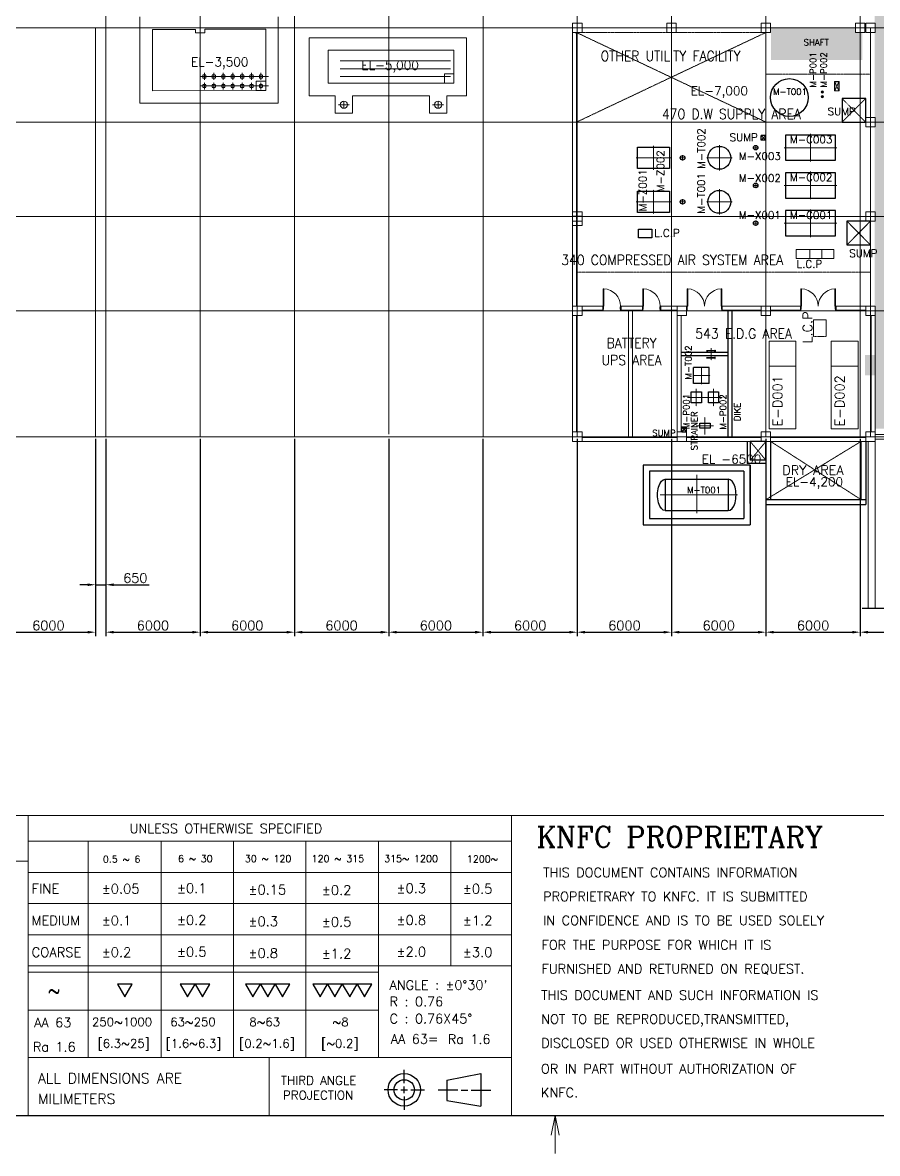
# Model space of a CAD drawing. Extents: x -59767 to 1106559, y -1290 to 1129522.
# Drawn here: x 56917 to 111300, y 435 to 72322 of the extents above; entities that cross this region are included whole.
import ezdxf
from ezdxf.enums import TextEntityAlignment as Align

# ---------------------------------------------------------------- set-up
doc = ezdxf.new("R2010")
doc.units = 0
for name, pattern in [('CENTER', [2, 1.25, -0.25, 0.25, -0.25]), ('HIDDEN', [0.375, 0.25, -0.125]), ('PHANTOMX2', [5, 2.5, -0.5, 0.5, -0.5, 0.5, -0.5])]:
    doc.linetypes.add(name, pattern=pattern)
doc.layers.get('0').update_dxf_attribs({"linetype": 'CONTINUOUS', "lineweight": 9})
doc.layers.get('Defpoints').update_dxf_attribs({"linetype": 'CONTINUOUS', "lineweight": 9})
for name, color, linetype in [('1', 2, 'CONTINUOUS'), ('15', 1, 'CONTINUOUS'), ('CONC', 2, 'CONTINUOUS'), ('CY', 4, 'CONTINUOUS'), ('DIM', 7, 'CONTINUOUS'), ('EQUIP', 6, 'CONTINUOUS'), ('HATCH', 6, 'CONTINUOUS'), ('M', 6, 'CONTINUOUS'), ('Y', 2, 'CONTINUOUS')]:
    doc.layers.add(name, color=color, linetype=linetype)
for name, color, linetype, lineweight in [('4', 4, 'CONTINUOUS', 5), ('CENTER', 1, 'CENTER', 9), ('COLUMN', 2, 'CONTINUOUS', 9), ('TEXT', 3, 'CONTINUOUS', 9), ('TOILET', 4, 'CONTINUOUS', 9), ('WALL', 7, 'CONTINUOUS', 9), ('WALL_200', 3, 'CONTINUOUS', 9), ('WALL_300', 7, 'CONTINUOUS', 9), ('중간선', 5, 'CONTINUOUS', 9), ('중심선', 1, 'CENTER', 9), ('치수선', 6, 'CONTINUOUS', 9)]:
    doc.layers.add(name, color=color, linetype=linetype, lineweight=lineweight)
doc.styles.add('ROMANC', font='romanc.shx', dxfattribs={"bigfont": 'whtgtxt.shx'})
doc.styles.add('ROMANS', font='romans.shx', dxfattribs={"bigfont": 'whgtxt.shx'})
doc.styles.get("Standard").update_dxf_attribs({"font": 'romans.shx', "bigfont": 'whtgtxt.shx'})
doc.dimstyles.new('ISO-25', dxfattribs={"dimscale": 200, "dimtxt": 3, "dimasz": 2.5, "dimexe": 1.25, "dimexo": 0.625, "dimtad": 1, "dimdec": 0, "dimdsep": 46, "dimtxsty": 'Standard', "dimcen": 2.5, "dimadec": 0, "dimazin": 0, "dimtp": 0.1, "dimtm": 0.1, "dimtfac": 0.6, "dimtdec": 0, "dimtmove": 0, "dimatfit": 3, "dimfxl": 1, "dimtvp": 1, "dimtolj": 1, "dimarcsym": 0})

# ---------------------------------------------------------------- blocks, each defined once
blk = doc.blocks.new('*D193')
at = {"layer": 'Defpoints', "color": 0}
for p in [(55558, 45997), (61558, 45997), (61558, 33569)]:
    blk.add_point(p, dxfattribs=at)
at = {"layer": '치수선', "color": 0, "lineweight": -2}
for p, q in [((55558, 45872), (55558, 33319)), ((61558, 45872), (61558, 33319)), ((56058, 33569), (61058, 33569))]:
    blk.add_line(p, q, dxfattribs=at)
at = {"layer": '치수선', "color": 0}
for points in [[(56058, 33653), (56058, 33486), (55558, 33569)], [(61058, 33486), (61058, 33653), (61558, 33569)]]:
    blk.add_solid(points, dxfattribs=at)
at = {"layer": '치수선', "color": 0, "insert": (58558, 33994), "char_height": 600, "attachment_point": 5}
blk.add_mtext('\\A1;6000', dxfattribs=at)
blk = doc.blocks.new('*D194')
at = {"layer": 'Defpoints', "color": 0}
for p in [(62208, 45997), (68208, 45997), (68208, 33569)]:
    blk.add_point(p, dxfattribs=at)
at = {"layer": '치수선', "color": 0, "lineweight": -2}
for p, q in [((62208, 45872), (62208, 33319)), ((68208, 45872), (68208, 33319)), ((62708, 33569), (67708, 33569))]:
    blk.add_line(p, q, dxfattribs=at)
at = {"layer": '치수선', "color": 0}
for points in [[(62708, 33653), (62708, 33486), (62208, 33569)], [(67708, 33486), (67708, 33653), (68208, 33569)]]:
    blk.add_solid(points, dxfattribs=at)
at = {"layer": '치수선', "color": 0, "insert": (65208, 33994), "char_height": 600, "attachment_point": 5}
blk.add_mtext('\\A1;6000', dxfattribs=at)
blk = doc.blocks.new('*D195')
at = {"layer": 'Defpoints', "color": 0}
for p in [(68208, 45997), (74208, 45997), (74208, 33569)]:
    blk.add_point(p, dxfattribs=at)
at = {"layer": '치수선', "color": 0, "lineweight": -2}
for p, q in [((68208, 45872), (68208, 33319)), ((74208, 45872), (74208, 33319)), ((68708, 33569), (73708, 33569))]:
    blk.add_line(p, q, dxfattribs=at)
at = {"layer": '치수선', "color": 0}
for points in [[(68708, 33653), (68708, 33486), (68208, 33569)], [(73708, 33486), (73708, 33653), (74208, 33569)]]:
    blk.add_solid(points, dxfattribs=at)
at = {"layer": '치수선', "color": 0, "insert": (71208, 33994), "char_height": 600, "attachment_point": 5}
blk.add_mtext('\\A1;6000', dxfattribs=at)
blk = doc.blocks.new('*D196')
at = {"layer": 'Defpoints', "color": 0}
for p in [(74208, 45997), (80208, 45997), (80208, 33569)]:
    blk.add_point(p, dxfattribs=at)
at = {"layer": '치수선', "color": 0, "lineweight": -2}
for p, q in [((74208, 45872), (74208, 33319)), ((80208, 45872), (80208, 33319)), ((74708, 33569), (79708, 33569))]:
    blk.add_line(p, q, dxfattribs=at)
at = {"layer": '치수선', "color": 0}
for points in [[(74708, 33653), (74708, 33486), (74208, 33569)], [(79708, 33486), (79708, 33653), (80208, 33569)]]:
    blk.add_solid(points, dxfattribs=at)
at = {"layer": '치수선', "color": 0, "insert": (77208, 33994), "char_height": 600, "attachment_point": 5}
blk.add_mtext('\\A1;6000', dxfattribs=at)
blk = doc.blocks.new('*D197')
at = {"layer": 'Defpoints', "color": 0}
for p in [(80208, 45997), (86208, 45997), (86208, 33569)]:
    blk.add_point(p, dxfattribs=at)
at = {"layer": '치수선', "color": 0, "lineweight": -2}
for p, q in [((80208, 45872), (80208, 33319)), ((86208, 45872), (86208, 33319)), ((80708, 33569), (85708, 33569))]:
    blk.add_line(p, q, dxfattribs=at)
at = {"layer": '치수선', "color": 0}
for points in [[(80708, 33653), (80708, 33486), (80208, 33569)], [(85708, 33486), (85708, 33653), (86208, 33569)]]:
    blk.add_solid(points, dxfattribs=at)
at = {"layer": '치수선', "color": 0, "insert": (83208, 33994), "char_height": 600, "attachment_point": 5}
blk.add_mtext('\\A1;6000', dxfattribs=at)
blk = doc.blocks.new('*D198')
at = {"layer": 'Defpoints', "color": 0}
for p in [(86208, 45997), (92208, 45997), (92208, 33569)]:
    blk.add_point(p, dxfattribs=at)
at = {"layer": '치수선', "color": 0, "lineweight": -2}
for p, q in [((86208, 45872), (86208, 33319)), ((92208, 45872), (92208, 33319)), ((86708, 33569), (91708, 33569))]:
    blk.add_line(p, q, dxfattribs=at)
at = {"layer": '치수선', "color": 0}
for points in [[(86708, 33653), (86708, 33486), (86208, 33569)], [(91708, 33486), (91708, 33653), (92208, 33569)]]:
    blk.add_solid(points, dxfattribs=at)
at = {"layer": '치수선', "color": 0, "insert": (89208, 33994), "char_height": 600, "attachment_point": 5}
blk.add_mtext('\\A1;6000', dxfattribs=at)
blk = doc.blocks.new('*D199')
at = {"layer": 'Defpoints', "color": 0}
for p in [(98208, 45997), (104208, 45997), (104208, 33569)]:
    blk.add_point(p, dxfattribs=at)
at = {"layer": '치수선', "color": 0, "lineweight": -2}
for p, q in [((98208, 45872), (98208, 33319)), ((104208, 45872), (104208, 33319)), ((98708, 33569), (103708, 33569))]:
    blk.add_line(p, q, dxfattribs=at)
at = {"layer": '치수선', "color": 0}
for points in [[(98708, 33653), (98708, 33486), (98208, 33569)], [(103708, 33486), (103708, 33653), (104208, 33569)]]:
    blk.add_solid(points, dxfattribs=at)
at = {"layer": '치수선', "color": 0, "insert": (101208, 33994), "char_height": 600, "attachment_point": 5}
blk.add_mtext('\\A1;6000', dxfattribs=at)
blk = doc.blocks.new('*D200')
at = {"layer": 'Defpoints', "color": 0}
for p in [(104208, 45997), (110208, 45997), (110208, 33569)]:
    blk.add_point(p, dxfattribs=at)
at = {"layer": '치수선', "color": 0, "lineweight": -2}
for p, q in [((104208, 45872), (104208, 33319)), ((110208, 45872), (110208, 33319)), ((104708, 33569), (109708, 33569))]:
    blk.add_line(p, q, dxfattribs=at)
at = {"layer": '치수선', "color": 0}
for points in [[(104708, 33653), (104708, 33486), (104208, 33569)], [(109708, 33486), (109708, 33653), (110208, 33569)]]:
    blk.add_solid(points, dxfattribs=at)
at = {"layer": '치수선', "color": 0, "insert": (107208, 33994), "char_height": 600, "attachment_point": 5}
blk.add_mtext('\\A1;6000', dxfattribs=at)
blk = doc.blocks.new('*D201')
at = {"layer": 'Defpoints', "color": 0}
for p in [(61558, 45997), (62208, 45997), (62208, 36586)]:
    blk.add_point(p, dxfattribs=at)
at = {"layer": '치수선', "color": 0, "lineweight": -2}
for p, q in [((61558, 45872), (61558, 36336)), ((62208, 45872), (62208, 36336)), ((61058, 36586), (60558, 36586)), ((61558, 36586), (62208, 36586)), ((62708, 36586), (64970, 36586))]:
    blk.add_line(p, q, dxfattribs=at)
at = {"layer": '치수선', "color": 0}
for points in [[(61058, 36503), (61058, 36670), (61558, 36586)], [(62708, 36670), (62708, 36503), (62208, 36586)]]:
    blk.add_solid(points, dxfattribs=at)
at = {"layer": '치수선', "color": 0, "insert": (64089, 37011), "char_height": 600, "attachment_point": 5}
blk.add_mtext('\\A1;650', dxfattribs=at)
blk = doc.blocks.new('*D202')
at = {"layer": 'Defpoints', "color": 0}
for p in [(110208, 45997), (116858, 45997), (116858, 33569)]:
    blk.add_point(p, dxfattribs=at)
at = {"layer": '치수선', "color": 0, "lineweight": -2}
for p, q in [((110208, 45872), (110208, 33319)), ((116858, 45872), (116858, 33319)), ((110708, 33569), (116358, 33569))]:
    blk.add_line(p, q, dxfattribs=at)
at = {"layer": '치수선', "color": 0}
for points in [[(110708, 33653), (110708, 33486), (110208, 33569)], [(116358, 33486), (116358, 33653), (116858, 33569)]]:
    blk.add_solid(points, dxfattribs=at)
at = {"layer": '치수선', "color": 0, "insert": (113533, 33994), "char_height": 600, "attachment_point": 5}
blk.add_mtext('\\A1;6650', dxfattribs=at)
blk = doc.blocks.new('*D219')
at = {"layer": 'Defpoints', "color": 0}
for p in [(92208, 45997), (98208, 45997), (98208, 33569)]:
    blk.add_point(p, dxfattribs=at)
at = {"layer": '치수선', "color": 0, "lineweight": -2}
for p, q in [((92208, 45872), (92208, 33319)), ((98208, 45872), (98208, 33319)), ((92708, 33569), (97708, 33569))]:
    blk.add_line(p, q, dxfattribs=at)
at = {"layer": '치수선', "color": 0}
for points in [[(92708, 33653), (92708, 33486), (92208, 33569)], [(97708, 33486), (97708, 33653), (98208, 33569)]]:
    blk.add_solid(points, dxfattribs=at)
at = {"layer": '치수선', "color": 0, "insert": (95208, 33994), "char_height": 600, "attachment_point": 5}
blk.add_mtext('\\A1;6000', dxfattribs=at)
blk = doc.blocks.new('31')
blk.add_lwpolyline([(0, 0), (1.73, 3), (-1.73, 3)], close=True)
blk = doc.blocks.new('column600')
at = {"layer": 'COLUMN', "linetype": 'Continuous'}
blk.add_lwpolyline([(-300, -300), (300, -300), (300, 300), (-300, 300)], close=True, dxfattribs=at)
blk = doc.blocks.new('D.Door')
at = {"layer": 'WALL', "color": 0}
for p, q in [((229986, 49332), (228886, 49332)), ((228886, 49332), (228886, 49292)), ((229986, 49292), (228886, 49292)), ((229986, 49292), (229986, 49332)), ((230011, 49367), (230211, 49367)), ((229986, 47172), (228886, 47172)), ((228886, 47132), (228886, 47172)), ((229986, 47132), (228886, 47132)), ((229986, 47132), (229986, 47172)), ((230011, 47097), (230211, 47097))]:
    blk.add_line(p, q, dxfattribs=at)
for points in [[(229986, 49367), (230236, 49367), (230236, 49332), (230186, 49332), (230186, 49317), (230036, 49317), (230036, 49332), (229986, 49332)], [(229986, 47097), (230236, 47097), (230236, 47132), (230186, 47132), (230186, 47147), (230036, 47147), (230036, 47132), (229986, 47132)]]:
    blk.add_lwpolyline(points, close=True, dxfattribs=at)
for centre, start, end in [((229986, 49332), 182.08394, 270), ((229986, 47132), 90, 177.91606)]:
    blk.add_arc(centre, 1100, start, end, dxfattribs=at)
blk = doc.blocks.new('Single Door')
at = {"layer": 'WALL', "color": 0}
for p, q in [((232012, 48267), (232212, 48267)), ((231987, 47172), (230887, 47172)), ((230887, 47132), (230887, 47172)), ((231987, 47132), (230887, 47132)), ((231987, 47132), (231987, 47172)), ((232012, 47097), (232212, 47097))]:
    blk.add_line(p, q, dxfattribs=at)
for points in [[(231987, 48267), (232237, 48267), (232237, 48232), (232187, 48232), (232187, 48217), (232037, 48217), (232037, 48232), (231987, 48232)], [(231987, 47097), (232237, 47097), (232237, 47132), (232187, 47132), (232187, 47147), (232037, 47147), (232037, 47132), (231987, 47132)]]:
    blk.add_lwpolyline(points, close=True, dxfattribs=at)
blk.add_arc((231987, 47132), 1100, 90, 177.91606, dxfattribs=at)

msp = doc.modelspace()

# ---------------------------------------------------------------- hatches: boundary and pattern name
at = {"layer": '중간선', "transparency": 33554585}
h = msp.add_hatch(dxfattribs=at)
h.set_pattern_fill('DOTS', color=6, scale=100)
h.set_pattern_definition([(0, (-21.46, 364.84), (79.375, 158.75), [0, -158.75])])
h.paths.add_polyline_path([(111136.7, 46511.9), (111136.7, 73012.3), (110486.7, 73012.3), (110486.7, 80712.3), (115886.7, 80712.3), (115886.7, 80712.3), (154536.7, 80712.3), (154536.7, 73312.3), (122536.7, 73312.3), (122536.7, 66662.3), (116535.8, 66662.3), (116535.8, 46511.9)])
at = {"layer": '중간선'}
h = msp.add_hatch(dxfattribs=at)
h.set_pattern_fill('ANGLE', color=1, scale=10)
h.set_pattern_definition([(0, (12052.024, -192501.065), (0, 69.85), [50.8, -19.05]), (90, (12052.024, -192501.065), (-69.85, 4e-15), [50.8, -19.05])])
h.paths.add_polyline_path([(104532.7, 71997.5), (104532.7, 69947.5), (110332.7, 69947.5), (110332.7, 71697.5), (109932.7, 71697.5), (109932.7, 71997.5)])
h = msp.add_hatch(dxfattribs=at)
h.set_pattern_fill('ANGLE', color=1, scale=10)
h.set_pattern_definition([(0, (-0.485, -194447.36), (0, 69.85), [50.8, -19.05]), (90, (-0.485, -194447.36), (-69.85, 4e-15), [50.8, -19.05])])
h.paths.add_polyline_path([(110507.7, 51197.5), (122557.2, 51197.5), (122557.2, 49897.5), (110507.7, 49897.5)])

# ---------------------------------------------------------------- linework, layer by layer
for p, q in [((108567.8, 67975.1), (108567.8, 68575.1)), ((108867.8, 68575.1), (108567.8, 68575.1)), ((108587.8, 68555.1), (108847.8, 67995.1)), ((108587.8, 67995.1), (108847.8, 68555.1)), ((108587.8, 67995.1), (108587.8, 68555.1)), ((108847.8, 68555.1), (108587.8, 68555.1)), ((108847.8, 67995.1), (108847.8, 68555.1)), ((108867.8, 67975.1), (108867.8, 68575.1)), ((107762.1, 67922.7), (107741, 67934.9)), ((107762.1, 67889.5), (107741, 67877.3)), ((107762.1, 67622.1), (107741, 67634.2)), ((107762.1, 67588.8), (107741, 67576.6)), ((107791, 67906.1), (107757.7, 67906.1)), ((107791, 67605.4), (107757.7, 67605.4)), ((107791, 67906.1), (107774.3, 67934.9)), ((107791, 67906.1), (107774.3, 67877.3)), ((107791, 67605.4), (107774.3, 67634.3)), ((107791, 67605.4), (107774.3, 67576.6)), ((107791, 67939.4), (107791, 67963.7)), ((107791, 67906.1), (107807.6, 67934.9)), ((107791, 67906.1), (107807.6, 67877.3)), ((107791, 67906.1), (107824.3, 67906.1)), ((107791, 67872.8), (107791, 67848.4)), ((107791, 67638.7), (107791, 67663.1)), ((107791, 67605.4), (107807.6, 67634.3)), ((107791, 67605.4), (107824.3, 67605.4)), ((107791, 67605.4), (107807.6, 67576.6)), ((107819.8, 67922.7), (107840.9, 67934.9)), ((107819.8, 67889.5), (107840.9, 67877.3)), ((107819.8, 67622.1), (107840.9, 67634.2)), ((107819.8, 67588.8), (107840.9, 67576.6)), ((108867.8, 67975.1), (108567.8, 67975.1)), ((108847.8, 67995.1), (108587.8, 67995.1)), ((107791, 67572.1), (107791, 67547.8)), ((57275.9, 9532.9), (79550.5, 9532.9)), ((90796.7, 2838.9), (90796.7, 435.4))]:
    msp.add_line(p, q)
at = {"color": 7, "linetype": 'PHANTOMX2'}
msp.add_line((108033.8, 52375.8), (107233.8, 52375.8), dxfattribs=at)
at = {"linetype": 'Continuous'}
for p, q in [((19785.2, 21916.9), (178641.1, 21916.9)), ((57275.9, 21916.9), (57275.9, 2875.7)), ((88021.6, 21916.9), (88021.6, 2875.7)), ((57275.9, 20276.2), (88021.6, 20276.2)), ((61090.5, 20276.2), (61090.5, 6531.3)), ((65724.8, 20276.2), (65724.8, 6531.3)), ((70333.4, 20276.2), (70333.4, 6531.3)), ((74941.9, 20276.2), (74941.9, 6531.3)), ((79550.5, 20276.2), (79550.5, 6531.3)), ((84159, 20276.2), (84159, 12349.5)), ((19785.2, 19015.9), (57275.9, 19015.9)), ((57275.9, 18294.5), (88021.6, 18294.5)), ((57275.9, 16312.8), (88021.6, 16312.8)), ((57275.9, 14331.1), (88021.6, 14331.1)), ((57275.9, 12349.5), (88021.6, 12349.5)), ((57275.9, 11959.2), (79550.5, 11959.2)), ((57275.9, 6531.3), (88021.6, 6531.3)), ((72606.6, 6531.3), (72606.6, 2875.7)), ((90796.7, 2838.9), (90537.9, 1592.7)), ((90796.7, 2838.9), (91055.4, 1592.7))]:
    msp.add_line(p, q, dxfattribs=at)
for centre, radius in [((107791, 67909.2), 75), ((107791, 67605.4), 75), ((107791, 67906.1), 57.7), ((107791, 67605.4), 57.7), ((107791, 67906.1), 33.3), ((107791, 67605.4), 33.3)]:
    msp.add_circle(centre, radius)
at = {"layer": '1'}
for p, q in [((81197, 4900.3), (81197, 5753.4)), ((80770.5, 4473.8), (79917.4, 4473.8)), ((80983.8, 4473.8), (81410.3, 4473.8)), ((81197, 4260.5), (81197, 4687.1)), ((81623.5, 4473.8), (82476.6, 4473.8)), ((84601.1, 4445.2), (83351.7, 4445.2)), ((84814.4, 4445.2), (85240.9, 4445.2)), ((85454.2, 4445.2), (86716.9, 4445.2)), ((81197, 4047.3), (81197, 3194.2))]:
    msp.add_line(p, q, dxfattribs=at)
at = {"layer": '1', "linetype": 'Continuous'}
for p, q in [((83909.8, 5092.9), (86068.8, 5505.4)), ((83909.8, 5092.9), (83909.8, 3797.5)), ((86068.8, 5505.3), (86068.8, 3442.3)), ((83909.9, 3797.4), (86068.8, 3442.2))]:
    msp.add_line(p, q, dxfattribs=at)
for radius in [1031.5, 647.7]:
    msp.add_circle((81197, 4473.8), radius, dxfattribs=at)
at = {"layer": '15'}
msp.add_line((2838.9, 2838.9), (178754.5, 2838.9), dxfattribs=at)
at = {"layer": '4', "color": 0, "lineweight": 9}
for p, q in [((106991.6, 57331), (106991.6, 57891)), ((107765.5, 57331), (107765.5, 57891)), ((108033.8, 53425.8), (107233.8, 53425.8)), ((107233.8, 52375.8), (107233.8, 53425.8)), ((108033.8, 52375.8), (108033.8, 53425.8)), ((104419.6, 52079.5), (106119.6, 52079.5)), ((104419.6, 46490.7), (104419.6, 52079.5)), ((106119.6, 46490.7), (106119.6, 52079.5)), ((108368.7, 46490.7), (108368.7, 52079.5)), ((108368.7, 52079.5), (110068.7, 52079.5)), ((110068.7, 46490.7), (110068.7, 52079.5)), ((104419.6, 50479.5), (106119.6, 50479.5)), ((108368.7, 50479.5), (110068.7, 50479.5)), ((106119.6, 46490.7), (104419.6, 46490.7)), ((110068.7, 46490.7), (108368.7, 46490.7))]:
    msp.add_line(p, q, dxfattribs=at)
msp.add_lwpolyline([(108527.4, 57331), (108527.4, 57891), (106132.2, 57891), (106132.2, 57331)], close=True, dxfattribs=at)
at = {"layer": 'CENTER', "linetype": 'CENTER'}
for p, q in [((110558.2, 65997.5), (109058.2, 67497.5)), ((109058.2, 65997.5), (110558.2, 67497.5)), ((110858.2, 58197.5), (109358.2, 59697.5)), ((109358.2, 58197.5), (110858.2, 59697.5)), ((100724, 51621.6, -3.5), (100724, 50873.4, -3.5)), ((100101.4, 49337.4, -3.5), (100101.4, 50437.4, -3.5)), ((100651.4, 49887.4, -3.5), (99551.4, 49887.4, -3.5)), ((99776.4, 47947.5, -3.5), (99776.4, 49047.5, -3.5)), ((100876.4, 47947.5, -3.5), (100876.4, 49047.5, -3.5)), ((100326.4, 48497.5, -3.5), (99226.4, 48497.5, -3.5)), ((101426.4, 48497.5, -3.5), (100326.4, 48497.5, -3.5)), ((100326.4, 46147.5, -3.5), (100326.4, 47247.5, -3.5)), ((100876.4, 46697.5, -3.5), (99776.4, 46697.5, -3.5))]:
    msp.add_line(p, q, dxfattribs=at)
at = {"layer": 'CONC', "color": 7, "linetype": 'Continuous'}
for p, q in [((103008.2, 45697.5, -3.5), (103008.2, 44297.5, -3.5)), ((104208.2, 45697.5, -3.5), (103208.2, 45697.5, -3.5)), ((103208.2, 45697.5, -3.5), (103208.2, 44497.5, -3.5)), ((104208.2, 44497.5, -3.5), (104208.2, 45697.5, -3.5)), ((104508.2, 45697.5, -3.5), (104508.2, 41997.5, -3.5)), ((110258.2, 41997.5, -3.5), (110258.2, 45697.5, -3.5)), ((110558.2, 45697.5, -3.5), (110558.2, 41997.5, -3.5)), ((104208.2, 44297.5, -3.5), (103008.2, 44297.5, -3.5)), ((104208.2, 44497.5, -3.5), (103208.2, 44497.5, -3.5)), ((103208.2, 41747.5, -3.5), (103208.2, 44197.5, -3.5)), ((104208.2, 44297.5), (104208.2, 41697.5)), ((104208.2, 41997.5, -3.5), (110558.2, 41997.5, -3.5)), ((104208.2, 41697.5, -3.5), (110558.2, 41697.5, -3.5)), ((110558.2, 41997.5), (110558.2, 41697.5))]:
    msp.add_line(p, q, dxfattribs=at)
at = {"layer": 'CY'}
for points in [[(110558.2, 67497.5), (109058.2, 67497.5), (109058.2, 65997.5), (110558.2, 65997.5), (110558.2, 67497.5)], [(110858.2, 59697.5), (109358.2, 59697.5), (109358.2, 58197.5), (110858.2, 58197.5), (110858.2, 59697.5)]]:
    msp.add_lwpolyline(points, dxfattribs=at)
at = {"layer": 'DIM', "elevation": -3.5}
for points in [[(100480.1, 51494.4), (100480.1, 51422.4), (100468.1, 51422.4), (100468.1, 51494.4)], [(100480.1, 50974.4), (100480.1, 51046.4), (100468.1, 51046.4), (100468.1, 50974.4)], [(100967.8, 51467.2), (100967.8, 51449.6), (100480.1, 51449.6), (100480.1, 51467.2)], [(100979.8, 51494.4), (100979.8, 51422.4), (100967.8, 51422.4), (100967.8, 51494.4)], [(100979.8, 50974.4), (100979.8, 51046.4), (100967.8, 51046.4), (100967.8, 50974.4)], [(100967.8, 51001.6), (100967.8, 51019.2), (100480.1, 51019.2), (100480.1, 51001.6)]]:
    msp.add_lwpolyline(points, close=True, dxfattribs=at)
at = {"layer": 'EQUIP', "color": 0, "ltscale": 0.5}
for p, q in [((99601.4, 49387.4, -3.5), (99601.4, 50387.4, -3.5)), ((100601.4, 50387.4, -3.5), (99601.4, 50387.4, -3.5)), ((100601.4, 49387.4, -3.5), (100601.4, 50387.4, -3.5)), ((100601.4, 49387.4, -3.5), (99601.4, 49387.4, -3.5))]:
    msp.add_line(p, q, dxfattribs=at)
for points in [[(108643.6, 63571.9), (108643.6, 65171.9), (105443.6, 65171.9), (105443.6, 63571.9)], [(96035.9, 63047.3), (96035.9, 64407.3), (98083.9, 64407.3), (98083.9, 63047.3)], [(108643.6, 61171.9), (108643.6, 62771.9), (105443.6, 62771.9), (105443.6, 61171.9)], [(96035.9, 60247.3), (96035.9, 61607.3), (98083.9, 61607.3), (98083.9, 60247.3)], [(108643.6, 58771.9), (108643.6, 60371.9), (105443.6, 60371.9), (105443.6, 58771.9)], [(96951, 58640.7), (96091.7, 58640.7), (96091.7, 59200.7), (96951, 59200.7)]]:
    msp.add_lwpolyline(points, close=True, dxfattribs=at)
at = {"layer": 'EQUIP', "color": 0, "ltscale": 0.5, "elevation": -3.5}
for points in [[(99451.4, 48147.5), (99451.4, 48847.5), (100101.4, 48847.5), (100101.4, 48147.5)], [(100551.4, 48147.5), (100551.4, 48847.5), (101201.4, 48847.5), (101201.4, 48147.5)], [(100001.4, 46547.5), (100001.4, 46847.5), (100651.4, 46847.5), (100651.4, 46547.5)]]:
    msp.add_lwpolyline(points, close=True, dxfattribs=at)
at = {"layer": 'EQUIP', "color": 0, "ltscale": 0.5}
for centre, radius in [((105697.9, 67560.5), 1200), ((101245.4, 63727.3), 728), ((103555.9, 64371.9), 145.6), ((98907.1, 63727.3), 145.6), ((103555.9, 61971.9), 145.6), ((101245.4, 60927.3), 728), ((98907.1, 60927.3), 145.6), ((103555.9, 59571.9), 145.6)]:
    msp.add_circle(centre, radius, dxfattribs=at)
at = {"layer": 'HATCH'}
for p, q in [((103908.2, 64852.3), (103908.2, 65152.3)), ((104208.2, 65152.3), (103908.2, 65152.3)), ((103908.2, 65152.3), (104208.2, 64852.3)), ((103908.2, 64852.3), (104208.2, 65152.3)), ((104208.2, 64852.3), (103908.2, 64852.3)), ((104208.2, 64852.3), (104208.2, 65152.3)), ((98858.2, 46297.5), (98858.2, 46597.5)), ((99158.2, 46597.5), (98858.2, 46597.5)), ((98858.2, 46597.5), (99158.2, 46297.5)), ((98858.2, 46297.5), (99158.2, 46597.5)), ((98858.2, 46297.5), (99158.2, 46297.5)), ((99158.2, 46297.5), (99158.2, 46597.5))]:
    msp.add_line(p, q, dxfattribs=at)
at = {"layer": 'HATCH', "color": 7}
msp.add_lwpolyline([(117090.2, 35036.8), (113933.7, 35036.8), (113775.3, 34348.9), (113618, 35052.9), (113460.7, 35756.9), (113302.3, 35069), (110333.5, 35069)], dxfattribs=at)
at = {"layer": 'M'}
for p, q in [((101808.2, 45947.5, -10.5), (101808.2, 54047.5)), ((102058.2, 45947.5, -10.5), (102058.2, 54047.5)), ((101808.2, 51347.5, -3.5), (98808.2, 51347.5, -3.5)), ((101808.2, 51147.5, -3.5), (98808.2, 51147.5, -3.5))]:
    msp.add_line(p, q, dxfattribs=at)
at = {"layer": 'TOILET'}
for points in [[(84358.2, 69064.4), (83758.2, 69064.4), (83758.2, 68464.4), (84358.2, 68464.4), (84358.2, 69064.4)], [(72383.2, 68597.5), (71783.2, 68597.5), (71783.2, 67997.5), (72383.2, 67997.5), (72383.2, 68597.5)]]:
    msp.add_lwpolyline(points, dxfattribs=at)
at = {"layer": 'WALL', "color": 0}
for p, q in [((92158.2, 70697.5), (92158.2, 69024.9)), ((93824.6, 54297.5), (92508.2, 54297.5)), ((93824.6, 54047.5), (92508.2, 54047.5)), ((96420.9, 54297.5), (94994.6, 54297.5)), ((96380.9, 54047.5), (94994.6, 54047.5)), ((95474, 45947.5, -10.5), (95474, 54047.5)), ((95724, 45947.5, -10.5), (95724, 54047.5)), ((98558.2, 54297.5), (97480.9, 54297.5)), ((98558.2, 54047.5), (97480.9, 54047.5)), ((103908.2, 54297.5), (101428.2, 54297.5)), ((103908.2, 54047.5), (101428.2, 54047.5)), ((106398.2, 54297.5), (104508.2, 54297.5)), ((106398.2, 54047.5), (104508.2, 54047.5)), ((108668.2, 54297.5), (110558.2, 54297.5)), ((108668.2, 54047.5), (110558.2, 54047.5)), ((110908.2, 53697.5), (110908.2, 46297.5)), ((111158.2, 53697.5), (111158.2, 46297.5)), ((92508.2, 45947.5), (98558.2, 45947.5)), ((92508.2, 45697.5), (98558.2, 45697.5)), ((99158.2, 45947.5), (103908.2, 45947.5)), ((99158.2, 45947.5), (103908.2, 45947.5)), ((99158.2, 45697.5), (103908.2, 45697.5)), ((99158.2, 45697.5), (103908.2, 45697.5)), ((104508.2, 45947.5), (110558.2, 45947.5)), ((104508.2, 45697.5), (110558.2, 45697.5))]:
    msp.add_line(p, q, dxfattribs=at)
at = {"layer": 'WALL', "color": 0, "linetype": 'Continuous', "lineweight": 30, "ltscale": 200}
for p, q in [((103208.2, 44197.5), (96408.2, 44197.5)), ((96408.2, 44197.5), (96408.2, 40397.5)), ((103208.2, 44197.5), (103208.2, 40397.5)), ((96408.2, 43297.5), (96408.2, 41297.5)), ((102808.2, 43797.5), (96808.2, 43797.5)), ((96808.2, 43797.5), (96808.2, 40797.5)), ((96808.2, 43297.5), (96808.2, 41297.5)), ((97808.2, 43297.5), (101808.2, 43297.5)), ((97808.2, 43297.5), (97808.2, 41297.5)), ((101808.2, 43297.5), (101808.2, 41297.5)), ((102808.2, 43797.5), (102808.2, 40797.5)), ((102808.2, 43297.5), (102808.2, 41297.5)), ((97808.2, 41297.5), (101808.2, 41297.5)), ((96408.2, 40397.5), (103208.2, 40397.5)), ((96808.2, 40797.5), (102808.2, 40797.5))]:
    msp.add_line(p, q, dxfattribs=at)
at = {"layer": 'WALL', "color": 0, "linetype": 'Continuous', "lineweight": 30, "ltscale": 200, "extrusion": (0, 0, -1)}
msp.add_ellipse((97808.2, 42297.5), major_axis=(0, -1000), ratio=0.5, start_param=0, end_param=3.1415927, dxfattribs=at)
at = {"layer": 'WALL', "color": 0, "linetype": 'Continuous', "lineweight": 30, "ltscale": 200}
msp.add_ellipse((101808.2, 42297.5), major_axis=(0, -1000), ratio=0.5, start_param=0, end_param=3.1415927, dxfattribs=at)
at = {"layer": 'WALL_200', "ltscale": 0.5}
for p, q in [((91908.2, 71697.5), (91908.2, 60297.5)), ((92158.2, 71697.5), (92158.2, 60297.5)), ((91908.2, 65697.5), (91908.2, 60024.9)), ((92158.2, 65697.5), (92158.2, 60570.1)), ((91908.2, 59424.9), (91908.2, 54297.5)), ((92158.2, 59424.9), (92158.2, 54297.5)), ((91908.2, 53697.5), (91908.2, 46297.5)), ((92158.2, 53697.5), (92158.2, 46297.5)), ((98558.2, 53697.5), (98558.2, 46297.5)), ((98808.2, 53697.5), (98808.2, 46297.5))]:
    msp.add_line(p, q, dxfattribs=at)
at = {"layer": 'WALL_300', "lineweight": 9}
for p, q in [((64383.3, 72697.5), (64383.3, 67194.8)), ((73183.2, 72697.5), (73183.2, 67197.8)), ((65183.3, 71895), (65183.3, 67995)), ((65183.3, 71895), (67908.2, 71895)), ((72383.2, 71897.5), (68508.2, 71897.5)), ((72383.2, 71897.5), (72383.2, 67997.5))]:
    msp.add_line(p, q, dxfattribs=at)
at = {"layer": 'WALL_300'}
for p, q in [((85158.2, 71364.4), (75158.2, 71364.4)), ((75158.2, 71364.4), (75158.2, 67664.4)), ((85158.2, 67664.4), (85158.2, 71364.4)), ((76358.2, 70564.4), (76358.2, 68464.4)), ((84358.2, 70564.4), (76358.2, 70564.4)), ((72383.2, 67997.5), (65183.3, 67995)), ((75158.2, 67664.4), (76808.2, 67664.4)), ((76808.2, 67664.4), (76808.2, 66564.4)), ((77908.2, 67664.4), (77908.2, 66564.4)), ((77908.2, 67664.4), (82808.2, 67664.4)), ((82808.2, 66564.4), (82808.2, 67664.4)), ((83908.2, 66564.4), (83908.2, 67664.4)), ((83908.2, 67664.4), (85158.2, 67664.4)), ((73183.5, 67197.8), (64383.6, 67194.8)), ((76808.2, 66564.4), (77908.2, 66564.4)), ((82808.2, 66564.4), (83908.2, 66564.4))]:
    msp.add_line(p, q, dxfattribs=at)
at = {"layer": 'WALL_300', "linetype": 'Continuous', "lineweight": 9}
for p, q in [((111157.2, 46147.1), (116557.2, 46147.1)), ((110708.2, 45697.5), (110708.2, 35069)), ((111157.2, 45847.1), (116557.2, 45847.1)), ((111157.7, 45847.1), (116557.7, 45847.1)), ((111158.2, 45697.5), (111158.2, 35069))]:
    msp.add_line(p, q, dxfattribs=at)
at = {"layer": 'WALL_300', "lineweight": 9}
msp.add_lwpolyline([(67908.2, 71895), (67908.2, 71672.5), (68508.2, 71672.5), (68508.2, 71897.5)], dxfattribs=at)
at = {"layer": 'WALL_300'}
msp.add_lwpolyline([(76358.2, 68464.4), (84358.2, 68464.4), (84358.2, 70564.4), (76358.2, 70564.4)], close=True, dxfattribs=at)
for centre in [(77358.2, 67104.4), (83358.2, 67104.4)]:
    msp.add_circle(centre, 230, dxfattribs=at)
at = {"layer": '중간선', "color": 2, "linetype": 'HIDDEN', "ltscale": 1.5}
for p, q in [((92145.7, 71697.5), (104208.2, 65997.5)), ((104208.2, 71697.5), (92158.2, 65997.5))]:
    msp.add_line(p, q, dxfattribs=at)
for points in [[(92145.7, 71697.5), (104208.2, 71697.5), (104208.2, 65997.5), (92170.7, 65997.5)], [(104208.2, 69047.5), (110858.2, 69047.5), (110858.2, 65997.5), (104208.2, 65997.5)], [(92158.2, 56452.3), (92158.2, 65997.5), (110858.2, 65997.5), (110858.2, 56452.3)]]:
    msp.add_lwpolyline(points, close=True, dxfattribs=at)
at = {"layer": '중심선'}
for p, q in [((62208.2, 109494.8), (62208.2, 45997.5)), ((68208.2, 109494.8), (68208.2, 45997.5)), ((74208.2, 109494.8), (74208.2, 45997.5)), ((80208.2, 109494.8), (80208.2, 46164.4)), ((86208.2, 109494.8), (86208.2, 45997.5)), ((92208.2, 109494.8), (92208.2, 45997.5)), ((98208.2, 109494.8), (98208.2, 45997.5)), ((104208.2, 109494.8), (104208.2, 45997.5)), ((110208.2, 109494.8), (110208.2, 45997.5)), ((28557.7, 71997.5), (154858.2, 71997.5)), ((61558.2, 71997.5), (61558.2, 45997.5)), ((110858.2, 71997.5), (110858.2, 45997.5)), ((77129, 69894), (84148.8, 69894)), ((77129, 69394), (84148.8, 69394)), ((77129, 68894), (84148.8, 68894)), ((28557.7, 65997.5), (154858.2, 65997.5)), ((28557.7, 59997.5), (154858.2, 59997.5)), ((28557.7, 53997.5), (154858.2, 53997.5)), ((28557.7, 45997.5), (154858.2, 45997.5))]:
    msp.add_line(p, q, dxfattribs=at)
at = {"layer": '중심선', "lineweight": 9}
for p, q in [((68483.2, 69120.6), (68483.2, 68674.5)), ((69083.2, 69120.6), (69083.2, 68674.5)), ((69683.2, 69120.6), (69683.2, 68674.5)), ((70283.2, 69120.6), (70283.2, 68674.5)), ((70883.2, 69120.6), (70883.2, 68674.5)), ((71483.2, 69120.6), (71483.2, 68674.5)), ((72083.2, 69120.6), (72083.2, 68674.5)), ((72566.1, 68897.5), (68183.2, 68897.5)), ((72566.1, 68297.5), (68183.2, 68297.5)), ((68383.2, 68997.5), (68383.2, 68797.5)), ((68383.2, 68397.5), (68383.2, 68197.5)), ((68483.2, 68520.6), (68483.2, 68074.5)), ((68583.2, 68997.5), (68583.2, 68797.5)), ((68583.2, 68397.5), (68583.2, 68197.5)), ((68983.2, 68997.5), (68983.2, 68797.5)), ((68983.2, 68397.5), (68983.2, 68197.5)), ((69083.2, 68520.6), (69083.2, 68074.5)), ((69183.2, 68997.5), (69183.2, 68797.5)), ((69183.2, 68397.5), (69183.2, 68197.5)), ((69583.2, 68997.5), (69583.2, 68797.5)), ((69583.2, 68397.5), (69583.2, 68197.5)), ((69683.2, 68520.6), (69683.2, 68074.5)), ((69783.2, 68997.5), (69783.2, 68797.5)), ((69783.2, 68397.5), (69783.2, 68197.5)), ((70183.2, 68997.5), (70183.2, 68797.5)), ((70183.2, 68397.5), (70183.2, 68197.5)), ((70283.2, 68520.6), (70283.2, 68074.5)), ((70383.2, 68997.5), (70383.2, 68797.5)), ((70383.2, 68397.5), (70383.2, 68197.5)), ((70783.2, 68997.5), (70783.2, 68797.5)), ((70783.2, 68397.5), (70783.2, 68197.5)), ((70883.2, 68520.6), (70883.2, 68074.5)), ((70983.2, 68997.5), (70983.2, 68797.5)), ((70983.2, 68397.5), (70983.2, 68197.5)), ((71383.2, 68997.5), (71383.2, 68797.5)), ((71383.2, 68397.5), (71383.2, 68197.5)), ((71483.2, 68520.6), (71483.2, 68074.5)), ((71583.2, 68997.5), (71583.2, 68797.5)), ((71583.2, 68397.5), (71583.2, 68197.5)), ((71983.2, 68997.5), (71983.2, 68797.5)), ((71983.2, 68397.5), (71983.2, 68197.5)), ((72083.2, 68520.6), (72083.2, 68074.5)), ((72183.2, 68997.5), (72183.2, 68797.5)), ((72183.2, 68397.5), (72183.2, 68197.5)), ((77000.4, 67104.4), (77716, 67104.4)), ((77358.2, 67339.2), (77358.2, 66905.3)), ((83000.4, 67104.4), (83716, 67104.4)), ((83358.2, 67339.2), (83358.2, 66905.3))]:
    msp.add_line(p, q, dxfattribs=at)
at = {"layer": '치수선', "linetype": 'CENTER'}
for p, q in [((68383.2, 68997.5), (68583.2, 68997.5)), ((68383.2, 68797.5), (68583.2, 68797.5)), ((68383.2, 68397.5), (68583.2, 68397.5)), ((68983.2, 68997.5), (69183.2, 68997.5)), ((68983.2, 68797.5), (69183.2, 68797.5)), ((68983.2, 68397.5), (69183.2, 68397.5)), ((69583.2, 68997.5), (69783.2, 68997.5)), ((69583.2, 68797.5), (69783.2, 68797.5)), ((69583.2, 68397.5), (69783.2, 68397.5)), ((70183.2, 68997.5), (70383.2, 68997.5)), ((70183.2, 68797.5), (70383.2, 68797.5)), ((70183.2, 68397.5), (70383.2, 68397.5)), ((70783.2, 68997.5), (70983.2, 68997.5)), ((70783.2, 68797.5), (70983.2, 68797.5)), ((70783.2, 68397.5), (70983.2, 68397.5)), ((71383.2, 68997.5), (71583.2, 68997.5)), ((71383.2, 68797.5), (71583.2, 68797.5)), ((71383.2, 68397.5), (71583.2, 68397.5)), ((71983.2, 68997.5), (72183.2, 68997.5)), ((71983.2, 68797.5), (72183.2, 68797.5)), ((71983.2, 68397.5), (72183.2, 68397.5)), ((68383.2, 68197.5), (68583.2, 68197.5)), ((68983.2, 68197.5), (69183.2, 68197.5)), ((69583.2, 68197.5), (69783.2, 68197.5)), ((70183.2, 68197.5), (70383.2, 68197.5)), ((70783.2, 68197.5), (70983.2, 68197.5)), ((71383.2, 68197.5), (71583.2, 68197.5)), ((71983.2, 68197.5), (72183.2, 68197.5)), ((107043.6, 65251.9), (107043.6, 63491.9)), ((97059.9, 62967.3), (97059.9, 64487.3)), ((101245.4, 62919.3), (101245.4, 64535.3)), ((103717.5, 64371.9), (103394.3, 64371.9)), ((103555.9, 64210.3), (103555.9, 64533.5)), ((105363.6, 64371.9), (108723.6, 64371.9)), ((98163.9, 63727.3), (95955.9, 63727.3)), ((99068.7, 63727.3), (98745.5, 63727.3)), ((98907.1, 63565.7), (98907.1, 63888.9)), ((102053.4, 63727.3), (100437.4, 63727.3)), ((107043.6, 62851.9), (107043.6, 61091.9)), ((103717.5, 61971.9), (103394.3, 61971.9)), ((103555.9, 61810.3), (103555.9, 62133.5)), ((105363.6, 61971.9), (108723.6, 61971.9)), ((97059.9, 60167.3), (97059.9, 61687.3)), ((101245.4, 60119.3), (101245.4, 61735.3)), ((98163.9, 60927.3), (95955.9, 60927.3)), ((99068.7, 60927.3), (98745.5, 60927.3)), ((98907.1, 60765.7), (98907.1, 61088.9)), ((102053.4, 60927.3), (100437.4, 60927.3)), ((107043.6, 60451.9), (107043.6, 58691.9)), ((103555.9, 59410.3), (103555.9, 59733.5)), ((103717.5, 59571.9), (103394.3, 59571.9)), ((105363.6, 59571.9), (108723.6, 59571.9)), ((104208.2, 44497.5, -3.5), (103208.2, 45697.5, -3.5)), ((103208.2, 44497.5, -3.5), (104208.2, 45697.5, -3.5)), ((110258.2, 45697.5), (104208.2, 41997.5)), ((104508.2, 45697.5), (110258.2, 41997.5))]:
    msp.add_line(p, q, dxfattribs=at)
at = {"layer": '치수선'}
for p, q in [((99808.2, 41132.5), (99808.2, 43574.5)), ((97485.8, 42297.5), (102400.1, 42297.5))]:
    msp.add_line(p, q, dxfattribs=at)

# ---------------------------------------------------------------- block references
at = {"layer": '1', "xscale": 272.0180361076714, "yscale": 272.0180361076714, "zscale": 272.0180361076714}
for p in [(63419.5, 10383.3), (67415, 10383.3), (68357.3, 10383.3), (71572.5, 10383.3), (72514.8, 10383.3), (73457.1, 10383.3), (75842.7, 10383.3), (76785, 10383.3), (77727.3, 10383.3), (78669.6, 10383.3)]:
    msp.add_blockref('31', p, dxfattribs=at)
at = {"layer": 'COLUMN', "linetype": 'Continuous'}
for p in [(92208.2, 71997.5), (98208.2, 71997.5), (104208.2, 71997.5), (110208.2, 71997.5), (110858.2, 71997.5), (110858.2, 65997.5), (92208.2, 59997.5), (92208.2, 59724.9), (110858.2, 59997.5), (92208.2, 53997.5), (98858.2, 53997.5), (104208.2, 53997.5), (110858.2, 53997.5), (92208.2, 45997.5), (98858.2, 45997.5), (104208.2, 45997.5), (110858.2, 45997.5)]:
    msp.add_blockref('column600', p, dxfattribs=at)
at = {"layer": '중간선', "color": 0, "rotation": 270}
for name, p in [('Single Door', (46727.1, 286284.5)), ('Single Door', (49248.4, 286284.5)), ('D.Door', (52060.7, 284283.4)), ('D.Door', (59300.7, 284283.4))]:
    msp.add_blockref(name, p, dxfattribs=at)

# ---------------------------------------------------------------- texts
at = {"color": 7, "linetype": 'PHANTOMX2'}
for s, p in [('M-P001', (107204.9, 69317.8)), ('M-P002', (107879.1, 69317.8)), ('M-T002', (99278.6, 50718.8, -3.5)), ('M-P001', (99140, 47596.7, -3.5)), ('M-P002', (101475.6, 47571.9, -3.5)), ('STRAINER', (99645.1, 46367.6, -3.5)), ('DIKE', (102383, 47571.9, -3.5))]:
    msp.add_text(s, height=400, rotation=90, dxfattribs=at).set_placement(p, align=Align.MIDDLE)
for s, p in [('M-T001', (105741.3, 67929.5)), ('SUMP', (97719.9, 46227.7, -3.5)), ('M-T001', (100274, 42600.4))]:
    msp.add_text(s, height=400, dxfattribs=at).set_placement(p, align=Align.MIDDLE)
at = {"layer": '1', "linetype": 'Continuous'}
for s, height, style, p in [('UNLESS OTHERWISE SPECIFIED', 598.44, 'ROMANS', (63719.8, 20789.5)), ('KNFC PROPRIETARY', 1305.687, 'ROMANC', (89606.6, 19913.2)), ('0.5 ~ 6', 443.39, 'ROMANS', (62022.4, 18917.7)), ('6 ~ 30', 443.39, 'ROMANS', (66808.3, 18947.6)), ('30 ~ 120', 443.39, 'ROMANS', (71055.9, 18947.6)), ('120 ~ 315', 443.39, 'ROMANS', (75303.4, 18947.6)), ('315~ 1200', 443.39, 'ROMANS', (79920.8, 18954.2)), ('1200~ ', 443.39, 'ROMANS', (85181.8, 18924.3)), ('THIS DOCUMENT CONTAINS INFORMATION', 598.44, 'ROMANS', (90033.2, 17988.8)), ('FINE', 609.66, 'ROMANS', (57492.9, 16955.8)), ('%%P0.05', 609.66, 'ROMANS', (61950.7, 16955.8)), ('%%P0.1', 609.66, 'ROMANS', (66736.6, 16985.7)), ('%%P0.15', 609.66, 'ROMANS', (71283.2, 16896)), ('%%P0.2', 609.66, 'ROMANS', (75949.5, 16866.2)), ('%%P0.3', 609.66, 'ROMANS', (80705.5, 16985.7)), ('%%P0.5', 609.66, 'ROMANS', (84923.1, 16955.8)), ('PROPRIETRARY TO KNFC. IT IS SUBMITTED', 598.44, 'ROMANS', (90033.2, 16468.7)), ('MEDIUM', 609.66, 'ROMANS', (57492.9, 14937)), ('%%P0.1', 609.66, 'ROMANS', (61950.7, 14937)), ('%%P0.2', 609.66, 'ROMANS', (66736.6, 14966.8)), ('%%P0.3', 609.66, 'ROMANS', (71283.2, 14877.2)), ('%%P0.5', 609.66, 'ROMANS', (75949.5, 14847.3)), ('%%P0.8', 609.66, 'ROMANS', (80705.5, 14966.8)), ('%%P1.2', 609.66, 'ROMANS', (84923.1, 14937)), ('IN CONFIDENCE AND IS TO BE USED SOLELY', 598.44, 'ROMANS', (90033.2, 14948.7)), ('FOR THE PURPOSE FOR WHICH IT IS', 598.44, 'ROMANS', (89934.6, 13389.4)), ('COARSE', 609.66, 'ROMANS', (57492.9, 12918.1)), ('%%P0.2', 609.66, 'ROMANS', (61950.7, 12918.1)), ('%%P0.5', 609.66, 'ROMANS', (66736.6, 12948)), ('%%P0.8', 609.66, 'ROMANS', (71283.2, 12858.4)), ('%%P1.2', 609.66, 'ROMANS', (75949.5, 12828.5)), ('%%P2.0', 609.66, 'ROMANS', (80705.5, 12948)), ('%%P3.0', 609.66, 'ROMANS', (84923.1, 12918.1)), ('FURNISHED AND RETURNED ON REQUEST.', 598.44, 'ROMANS', (89934.6, 11869.3)), ('~', 771.1, 'ROMANS', (58537.7, 10404.6)), ("ANGLE : %%P0%%D30'", 598.44, 'ROMANS', (80261.3, 10837.2)), ('THIS DOCUMENT AND SUCH INFORMATION IS', 598.44, 'ROMANS', (89907.8, 10195.3)), ('R : 0.76', 598.44, 'ROMANS', (80261.3, 9790)), ('AA 63', 598.44, 'ROMANS', (57656.4, 8456.7)), ('C : 0.76X45%%D', 598.44, 'ROMANS', (80261.3, 8702.5)), ('NOT TO BE REPRODUCED,TRANSMITTED,', 598.44, 'ROMANS', (89907.8, 8675.2)), ('AA 63=', 598.44, 'ROMANS', (80341.9, 7409.5)), ('Ra 1.6', 598.44, 'ROMANS', (83965.4, 7394.3)), ('Ra 1.6', 598.44, 'ROMANS', (57572.8, 6910.9)), ('DISCLOSED OR USED OTHERWISE IN WHOLE', 598.44, 'ROMANS', (89907.8, 7155.2)), ('OR IN PART WITHOUT AUTHORIZATION OF', 598.44, 'ROMANS', (89896.1, 5519.2)), ('ALL DIMENSIONS ARE', 652.843, 'ROMANS', (57893.3, 4886.3)), ('THIRD ANGLE', 556.887, 'ROMANS', (73355, 4795.2)), ('PROJECTION', 556.89, 'ROMANS', (73473.6, 3858.9)), ('KNFC.', 598.44, 'ROMANS', (89896.1, 3999.1)), ('MILIMETERS', 652.84, 'ROMANS', (57893.3, 3577))]:
    msp.add_text(s, height=height, dxfattribs=dict(at, style=style)).set_placement(p)
at = {"layer": '1', "style": 'ROMANS'}
for s, p in [('250~1000', (61333.6, 8517.5)), ('63~250', (66308.1, 8517.5)), ('8~63', (71342.2, 8517.5)), ('~8', (76629.3, 8517.5)), ('[6.3~25]', (61693.3, 7154.1)), ('[1.6~6.3]', (66021.9, 7154.1)), ('[0.2~1.6]', (70693.1, 7154.1)), ('[~0.2]', (75912.7, 7154.1))]:
    msp.add_text(s, height=544.04, dxfattribs=at).set_placement(p)
at = {"layer": 'TEXT', "lineweight": 9}
for s, height, p in [('SHAFT', 400, (106600.9, 70871.8)), ('EL-3,500', 560, (67633.8, 69542.2)), ('EL-5,000', 560, (78476.5, 69331)), ('EL-7,000', 560, (99418.5, 67700.7)), ('SUMP', 480, (108137.5, 66433.9)), ('SUMP', 480, (101900.8, 64789.8)), ('M-C003', 480, (105736.7, 64648.9)), ('M-X003', 480, (102483.6, 63588.8)), ('M-X002', 480, (102483.6, 62198.9)), ('M-C002', 480, (105736.7, 62248.9)), ('M-X001', 480, (102483.6, 59848.9)), ('M-C001', 480, (105736.7, 59848.9)), ('L.C.P', 480, (97100.8, 58705.9)), ('SUMP', 480, (109514.5, 57417.3)), ('L.C.P', 480, (106163, 56735.6)), ('DRY AREA', 600, (105245.4, 43566.9, -3.5)), ('EL-4,200', 560, (105467.6, 42845.2, -3.5))]:
    msp.add_text(s, height=height, dxfattribs=at).set_placement(p)
for s, p in [('M-T002', (100335.8, 63019.7)), ('M-Z002', (97744.3, 61538.5)), ('M-Z001', (96606.4, 60319.9)), ('M-T001', (100326.3, 60168.4))]:
    msp.add_text(s, height=480, rotation=90, dxfattribs=at).set_placement(p)
for s, p in [('L.C.P', (106849.5, 52945.4)), ('E-D001', (104949.6, 48277.1)), ('E-D002', (108898.7, 48277.1))]:
    msp.add_text(s, height=600, rotation=90, dxfattribs=at).set_placement(p, align=Align.MIDDLE)
msp.add_text('EL -6500', height=560, dxfattribs=at).set_placement((102020.6, 44567), align=Align.MIDDLE)
at = {"layer": 'Y', "linetype": 'Continuous', "style": 'ROMANS', "width": 0.9}
for s, p in [('OTHER UTILITY FACILITY', (98147.4, 70201.1, 0)), ('470 D.W SUPPLY AREA', (102013, 66511.8, 0)), ('340 COMPRESSED AIR SYSTEM AREA', (98248, 57235.6)), ('543 E.D.G AREA', (102792.5, 52552.2)), ('BATTERY', (95665.1, 51949.8)), ('UPS AREA', (95665.1, 50868.8))]:
    msp.add_text(s, height=640, dxfattribs=at).set_placement(p, align=Align.MIDDLE)

# ---------------------------------------------------------------- dimensions: what is measured, and where the dimension line sits
at = {"layer": '치수선'}
for base, p1, p2, picture, middle in [((61558.2, 33569.3), (55558.2, 45997.5), (61558.2, 45997.5), '*D193', (58558.2, 33994.3)), ((62208.2, 36586.4), (61558.2, 45997.5), (62208.2, 45997.5), '*D201', (64089.2, 37011.4)), ((68208.2, 33569.3), (62208.2, 45997.5), (68208.2, 45997.5), '*D194', (65208.2, 33994.3)), ((74208.2, 33569.3), (68208.2, 45997.5), (74208.2, 45997.5), '*D195', (71208.2, 33994.3)), ((80208.2, 33569.3), (74208.2, 45997.5), (80208.2, 45997.5), '*D196', (77208.2, 33994.3)), ((86208.2, 33569.3), (80208.2, 45997.5), (86208.2, 45997.5), '*D197', (83208.2, 33994.3)), ((92208.2, 33569.3), (86208.2, 45997.5), (92208.2, 45997.5), '*D198', (89208.2, 33994.3)), ((98208.2, 33569.3), (92208.2, 45997.5), (98208.2, 45997.5), '*D219', (95208.2, 33994.3)), ((104208.2, 33569.3), (98208.2, 45997.5), (104208.2, 45997.5), '*D199', (101208.2, 33994.3)), ((110208.2, 33569.3), (104208.2, 45997.5), (110208.2, 45997.5), '*D200', (107208.2, 33994.3)), ((116858.2, 33569.3), (110208.2, 45997.5), (116858.2, 45997.5), '*D202', (113533.2, 33994.3))]:
    dim = msp.add_linear_dim(base=base, p1=p1, p2=p2, dimstyle='ISO-25', dxfattribs=at)
    dim.commit()
    dim.dimension.update_dxf_attribs({"geometry": picture, "text_midpoint": middle})

doc.saveas('drawing.dxf')
